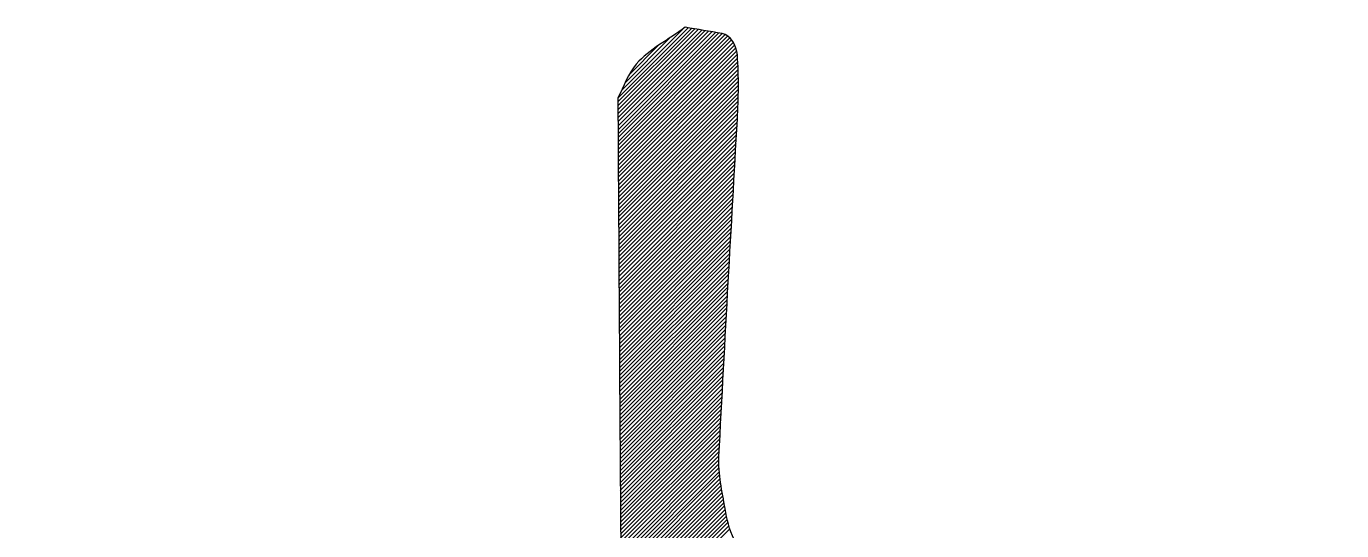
# Model space of a CAD drawing. Header units: inches. Extents: x -49881 to 95347, y -45374 to 27845.
# Drawn here: x 35693.9 to 35780.5, y 6361.7 to 6394.9 of the extents above; entities that cross this region are included whole.
import ezdxf

# ---------------------------------------------------------------- set-up
doc = ezdxf.new("R2010")
doc.units = ezdxf.units.IN
doc.header["$MEASUREMENT"] = 0
doc.layers.add('ONDOCS', color=7, linetype='Continuous', lineweight=0)

# ---------------------------------------------------------------- blocks, each defined once
blk = doc.blocks.new('240 BORDER A2')
at = {"layer": 'ONDOCS', "color": 7, "linetype": 'Continuous', "lineweight": -3, "ltscale": 100}
for p, q in [((579.7062, 54.9898), (579.7848, 55.0685)), ((579.7062, 54.9854), (579.7887, 55.0678)), ((579.7062, 54.9809), (579.7925, 55.0672)), ((579.7063, 54.9765), (579.7963, 55.0665)), ((579.7105, 54.9985), (579.7786, 55.0667)), ((579.7063, 54.972), (579.8002, 55.0659)), ((579.7063, 54.9676), (579.804, 55.0653)), ((579.7063, 54.9632), (579.8078, 55.0646)), ((579.7064, 54.9587), (579.8116, 55.064)), ((579.7064, 54.9543), (579.8155, 55.0633)), ((579.7064, 54.9498), (579.8193, 55.0627)), ((579.7065, 54.9454), (579.8231, 55.0621)), ((579.7065, 54.9409), (579.8265, 55.061)), ((579.7065, 54.9365), (579.8293, 55.0593)), ((579.7065, 54.9321), (579.8317, 55.0572)), ((579.7066, 54.9276), (579.8337, 55.0548)), ((579.7066, 54.9232), (579.8355, 55.0521)), ((579.7143, 55.0069), (579.7649, 55.0574)), ((579.7066, 54.9187), (579.8371, 55.0492)), ((579.7066, 54.9143), (579.8384, 55.046)), ((579.7067, 54.9099), (579.8394, 55.0426)), ((579.7067, 54.9054), (579.84, 55.0387)), ((579.7187, 55.0157), (579.7518, 55.0489)), ((579.7067, 54.901), (579.8403, 55.0346)), ((579.7068, 54.8965), (579.8406, 55.0303)), ((579.7068, 54.8921), (579.8408, 55.0261)), ((579.7068, 54.8877), (579.8409, 55.0218)), ((579.7068, 54.8832), (579.8411, 55.0174)), ((579.7069, 54.8788), (579.8412, 55.0131)), ((579.7069, 54.8743), (579.8412, 55.0087)), ((579.7069, 54.8699), (579.8412, 55.0042)), ((579.707, 54.8655), (579.8412, 54.9997)), ((579.707, 54.861), (579.8412, 54.9952)), ((579.7062, 54.99), (579.7062, 54.99)), ((579.707, 54.8566), (579.8411, 54.9906)), ((579.707, 54.8521), (579.841, 54.9861)), ((579.7071, 54.8477), (579.8408, 54.9814)), ((579.7071, 54.8432), (579.8406, 54.9768)), ((579.7071, 54.8388), (579.8404, 54.9721)), ((579.7072, 54.8344), (579.8402, 54.9674)), ((579.7072, 54.8299), (579.8399, 54.9626)), ((579.7072, 54.8255), (579.8396, 54.9579)), ((579.7072, 54.821), (579.8394, 54.9532)), ((579.7073, 54.8166), (579.8391, 54.9484)), ((579.7073, 54.8122), (579.8388, 54.9437)), ((579.7073, 54.8077), (579.8386, 54.939)), ((579.7073, 54.8033), (579.8383, 54.9342)), ((579.7074, 54.7988), (579.838, 54.9295)), ((579.7074, 54.7944), (579.8378, 54.9248)), ((579.7074, 54.79), (579.8375, 54.92)), ((579.7075, 54.7855), (579.8372, 54.9153)), ((579.7075, 54.7811), (579.837, 54.9105)), ((579.7075, 54.7766), (579.8367, 54.9058)), ((579.7075, 54.7722), (579.8364, 54.9011)), ((579.7076, 54.7678), (579.8361, 54.8963)), ((579.7076, 54.7633), (579.8359, 54.8916)), ((579.7076, 54.7589), (579.8356, 54.8868)), ((579.7077, 54.7544), (579.8353, 54.8821)), ((579.7077, 54.75), (579.8351, 54.8774)), ((579.7077, 54.7455), (579.8348, 54.8726)), ((579.7077, 54.7411), (579.8345, 54.8679)), ((579.7078, 54.7367), (579.8343, 54.8632)), ((579.7078, 54.7322), (579.834, 54.8584)), ((579.7078, 54.7278), (579.8337, 54.8537)), ((579.7079, 54.7233), (579.8334, 54.8489)), ((579.7079, 54.7189), (579.8332, 54.8442)), ((579.7079, 54.7145), (579.8329, 54.8395)), ((579.7079, 54.71), (579.8326, 54.8347)), ((579.708, 54.7056), (579.8324, 54.83)), ((579.708, 54.7011), (579.8321, 54.8253)), ((579.708, 54.6967), (579.8318, 54.8205)), ((579.708, 54.6923), (579.8316, 54.8158)), ((579.7081, 54.6878), (579.8313, 54.811)), ((579.7081, 54.6834), (579.831, 54.8063)), ((579.7081, 54.6789), (579.8308, 54.8016)), ((579.7082, 54.6745), (579.8305, 54.7968)), ((579.7082, 54.67), (579.8302, 54.7921)), ((579.7082, 54.6656), (579.83, 54.7874)), ((579.7082, 54.6612), (579.8297, 54.7826)), ((579.7083, 54.6567), (579.8295, 54.7779)), ((579.7083, 54.6523), (579.8292, 54.7732)), ((579.7083, 54.6478), (579.8289, 54.7684)), ((579.7084, 54.6434), (579.8287, 54.7637)), ((579.7084, 54.639), (579.8284, 54.759)), ((579.7084, 54.6345), (579.8281, 54.7543)), ((579.7084, 54.6301), (579.8279, 54.7495)), ((579.7085, 54.6256), (579.8276, 54.7448)), ((579.7085, 54.6212), (579.8274, 54.7401)), ((579.7085, 54.6168), (579.8271, 54.7354)), ((579.7085, 54.6123), (579.8269, 54.7306)), ((579.7086, 54.6079), (579.8266, 54.7259)), ((579.7086, 54.6034), (579.8263, 54.7212)), ((579.7086, 54.599), (579.8261, 54.7165)), ((579.7087, 54.5946), (579.8258, 54.7117)), ((579.7087, 54.5901), (579.8256, 54.707)), ((579.7087, 54.5857), (579.8253, 54.7023)), ((579.7087, 54.5812), (579.8251, 54.6976)), ((579.7088, 54.5768), (579.8248, 54.6928)), ((579.7088, 54.5723), (579.8246, 54.6881)), ((579.7088, 54.5679), (579.8243, 54.6834)), ((579.7089, 54.5635), (579.8241, 54.6787)), ((579.7089, 54.559), (579.8238, 54.674)), ((579.7089, 54.5546), (579.8236, 54.6693)), ((579.7089, 54.5501), (579.8233, 54.6645)), ((579.709, 54.5457), (579.8231, 54.6598)), ((579.709, 54.5413), (579.8229, 54.6551)), ((579.709, 54.5368), (579.8226, 54.6504)), ((579.7091, 54.5324), (579.8224, 54.6457)), ((579.7091, 54.5279), (579.8221, 54.641)), ((579.7091, 54.5235), (579.8219, 54.6363)), ((579.7091, 54.5191), (579.8216, 54.6316)), ((579.7092, 54.5146), (579.8214, 54.6269)), ((579.7092, 54.5102), (579.8212, 54.6222)), ((579.7092, 54.5057), (579.8209, 54.6174)), ((579.7092, 54.5013), (579.8207, 54.6127)), ((579.7093, 54.4969), (579.8205, 54.608)), ((579.7093, 54.4924), (579.8202, 54.6033)), ((579.7093, 54.488), (579.82, 54.5986)), ((579.7094, 54.4835), (579.8198, 54.5939)), ((579.7094, 54.4791), (579.8195, 54.5892)), ((579.7094, 54.4746), (579.8194, 54.5846)), ((579.7094, 54.4702), (579.8194, 54.5802)), ((579.7095, 54.4658), (579.8196, 54.5759)), ((579.7095, 54.4613), (579.8199, 54.5717)), ((579.7095, 54.4569), (579.8202, 54.5676)), ((579.6946, 54.4241), (579.8225, 54.5519)), ((579.7095, 54.4435), (579.8218, 54.5558)), ((579.7096, 54.4524), (579.8207, 54.5636)), ((579.7096, 54.448), (579.8213, 54.5597)), ((579.1406, 53.8656), (579.8231, 54.5481)), ((579.1424, 53.8629), (579.8238, 54.5443)), ((579.1441, 53.8602), (579.8245, 54.5406)), ((579.1459, 53.8575), (579.8252, 54.5368)), ((579.1477, 53.8549), (579.8258, 54.533)), ((579.1496, 53.8522), (579.8265, 54.5291)), ((579.1514, 53.8496), (579.8271, 54.5253)), ((579.1533, 53.847), (579.8278, 54.5216)), ((579.1551, 53.8444), (579.8286, 54.5179)), ((579.157, 53.8418), (579.8295, 54.5143)), ((579.1589, 53.8392), (579.8304, 54.5107)), ((579.1608, 53.8367), (579.8315, 54.5073))]:
    blk.add_line(p, q, dxfattribs=at)
at = {"layer": 'ONDOCS', "color": 7, "linetype": 'Continuous', "lineweight": -3, "ltscale": 100, "extrusion": (0, 0, -1)}
for centre, radius, start, end in [((-579.9319, 54.1274), 6.0368, 341.37984, 224.49645), ((-579.9368, 54.1454), 5.5937, 344.8891, 224.527)]:
    blk.add_arc(centre, radius, start, end, dxfattribs=at)
at = {"layer": 'ONDOCS', "color": 7, "linetype": 'Continuous', "lineweight": -3, "ltscale": 100}
for points, knots in [([(579.7817, 55.069), (579.7634, 55.0552), (579.7414, 55.0447), (579.7268, 55.0278), (579.7176, 55.0172), (579.713, 55.0026), (579.7062, 54.99)], [0, 0, 0, 0, 0.614818, 0.614818, 0.614818, 1, 1, 1, 1]), ([(579.8299, 54.784), (579.8333, 54.8446), (579.8367, 54.9053), (579.8401, 54.966), (579.8414, 54.99), (579.8418, 55.014), (579.8401, 55.0381), (579.8394, 55.0479), (579.8326, 55.0605), (579.8229, 55.0621)], [0.7448645, 0.7448645, 0.7448645, 0.7448645, 0.8876525, 0.8876525, 0.8876525, 0.9441385, 0.9441385, 0.9441385, 0.9672771, 0.9672771, 0.9672771, 0.9672771]), ([(579.7062, 54.99), (579.7073, 54.808), (579.7084, 54.6261), (579.7097, 54.4441), (579.7097, 54.4415), (579.7043, 54.4424), (579.7027, 54.4406), (579.6971, 54.4342), (579.6962, 54.4222), (579.689, 54.4165), (579.6748, 54.4053), (579.6551, 54.4007), (579.641, 54.3891), (579.623, 54.3744), (579.6087, 54.3545), (579.5895, 54.3411), (579.5487, 54.3126), (579.5037, 54.2901), (579.4624, 54.262), (579.4529, 54.2556), (579.4437, 54.2484), (579.4349, 54.2414), (579.4281, 54.236), (579.4252, 54.2262), (579.4178, 54.2209), (579.4143, 54.2184), (579.4109, 54.2276), (579.4075, 54.2277), (579.404, 54.2279), (579.4006, 54.2169), (579.3972, 54.2208), (579.3914, 54.2276), (579.3944, 54.2345), (579.3937, 54.2415), (579.392, 54.2598), (579.3932, 54.2782), (579.3903, 54.2964), (579.3893, 54.3025), (579.3864, 54.3079), (579.3834, 54.3136), (579.3779, 54.324), (579.3725, 54.3326), (579.3628, 54.3411), (579.3546, 54.3483), (579.3438, 54.3552), (579.3354, 54.3513), (579.3261, 54.3471), (579.3169, 54.3405), (579.3079, 54.3341), (579.2861, 54.3186), (579.2655, 54.3048), (579.246, 54.2861), (579.2281, 54.2689), (579.2162, 54.2475), (579.2083, 54.2242), (579.2022, 54.2062), (579.198, 54.188), (579.1946, 54.1694), (579.1898, 54.1432), (579.1895, 54.1165), (579.1842, 54.0904), (579.1811, 54.0747), (579.1743, 54.0601), (579.1671, 54.0458), (579.1597, 54.0311), (579.1421, 54.0236), (579.1362, 54.008), (579.1294, 53.99), (579.1276, 53.9715), (579.1259, 53.953), (579.1243, 53.9348), (579.122, 53.9162), (579.1259, 53.8981), (579.1283, 53.887), (579.1335, 53.8769), (579.1396, 53.8672), (579.1473, 53.8552), (579.1553, 53.8442), (579.1637, 53.8329), (579.1773, 53.8144), (579.1924, 53.7975), (579.2082, 53.7813), (579.2259, 53.7634), (579.2703, 53.7565), (579.2838, 53.7778), (579.2866, 53.7823), (579.2882, 53.7872), (579.2907, 53.7917), (579.2939, 53.7974), (579.298, 53.8029), (579.301, 53.8088), (579.3041, 53.815), (579.299, 53.823), (579.301, 53.8294), (579.304, 53.839), (579.3119, 53.8472), (579.3147, 53.8569), (579.3167, 53.8635), (579.3156, 53.8711), (579.3182, 53.8775)], [0, 0, 0, 0, 0.27931, 0.27931, 0.27931, 0.283237, 0.283237, 0.283237, 0.2974, 0.2974, 0.2974, 0.325725, 0.325725, 0.325725, 0.361768, 0.361768, 0.361768, 0.438297, 0.438297, 0.438297, 0.455863, 0.455863, 0.455863, 0.469583, 0.469583, 0.469583, 0.475917, 0.475917, 0.475917, 0.48225, 0.48225, 0.48225, 0.492935, 0.492935, 0.492935, 0.521096, 0.521096, 0.521096, 0.530556, 0.530556, 0.530556, 0.548122, 0.548122, 0.548122, 0.563131, 0.563131, 0.563131, 0.579703, 0.579703, 0.579703, 0.61976, 0.61976, 0.61976, 0.656816, 0.656816, 0.656816, 0.685788, 0.685788, 0.685788, 0.726532, 0.726532, 0.726532, 0.750999, 0.750999, 0.750999, 0.775966, 0.775966, 0.775966, 0.804562, 0.804562, 0.804562, 0.832668, 0.832668, 0.832668, 0.849968, 0.849968, 0.849968, 0.871411, 0.871411, 0.871411, 0.906279, 0.906279, 0.906279, 0.944965, 0.944965, 0.944965, 0.95282, 0.95282, 0.95282, 0.963063, 0.963063, 0.963063, 0.973603, 0.973603, 0.973603, 0.989315, 0.989315, 0.989315, 1, 1, 1, 1]), ([(579.847, 54.4852), (579.8429, 54.4883), (579.8391, 54.4911), (579.8367, 54.4955), (579.8306, 54.5065), (579.8285, 54.518), (579.8264, 54.5299), (579.8231, 54.5493), (579.8185, 54.5687), (579.8195, 54.5882)], [0.50579689, 0.50579689, 0.50579689, 0.50579689, 0.51720877, 0.51720877, 0.51720877, 0.54529119, 0.54529119, 0.54529119, 0.59133328, 0.59133328, 0.59133328, 0.59133328])]:
    blk.add_open_spline(points, degree=3, knots=knots, dxfattribs=at)
for points in [[(579.8229, 55.0621), (579.8092, 55.0644), (579.7955, 55.0667), (579.7817, 55.069)], [(579.8195, 54.5882), (579.8228, 54.6535), (579.8263, 54.7187), (579.8299, 54.784)]]:
    blk.add_open_spline(points, degree=3, dxfattribs=at)

msp = doc.modelspace()

# ---------------------------------------------------------------- block references
at = {"xscale": 58.778876177409, "yscale": 58.778876177409, "zscale": 58.778876177409}
msp.add_blockref('240 BORDER A2', (1658.37, 3157.958), dxfattribs=at)

doc.saveas('drawing.dxf')
